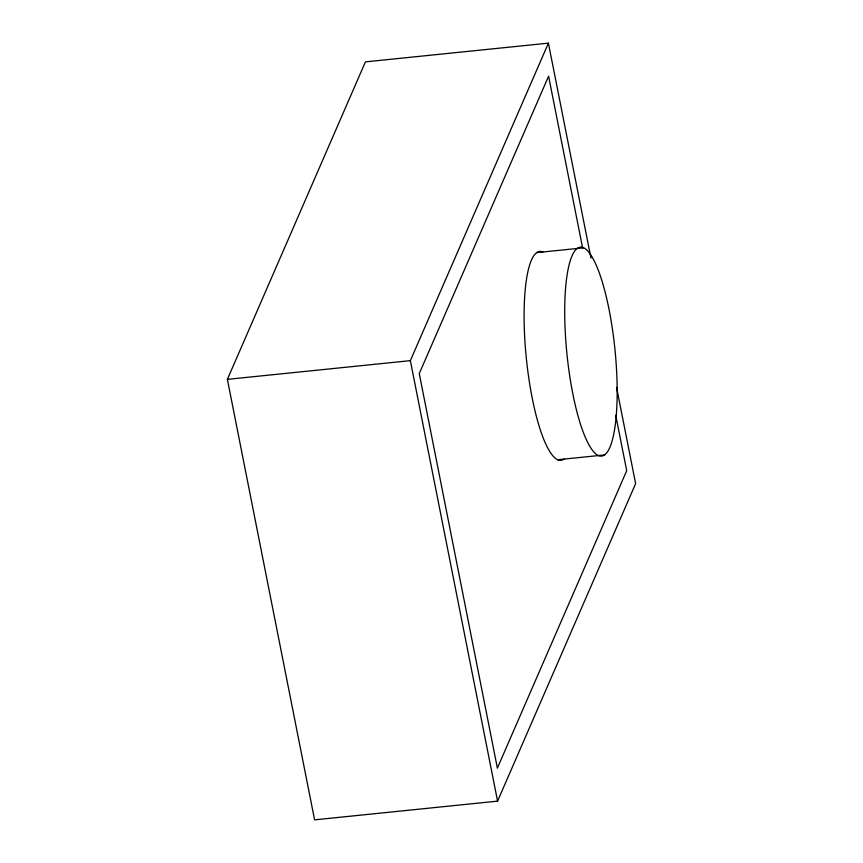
<?xml version="1.0" encoding="UTF-8"?>
<svg xmlns="http://www.w3.org/2000/svg" width="863" height="863" viewBox="0 0 863 863"><rect width="100%" height="100%" fill="white"/><g stroke="black" fill="none" stroke-linecap="round" stroke-linejoin="round"><path stroke-width="1.29" d="M616.56 387.368L635.621 483.636L497.573 801.134L314.596 819.85L227.379 379.364L365.427 61.866L548.404 43.15L590.972 258.123M497.573 801.134L410.357 360.648L548.404 43.15M536.624 252.611L583.55 247.843M227.379 379.364L410.357 360.648M557.746 459.72L604.672 454.952M582.557 247.692L548.598 76.16L419.267 373.603L497.379 768.124L626.711 470.68L615.74 415.265M564.014 459.105A104.995 24.11 84.2 0 1 526.322 358.199A104.995 24.11 84.2 0 1 542.881 251.996M565.448 289.968A104.995 24.11 84.2 0 0 598.415 455.556A104.995 24.11 84.2 0 0 609.073 309.569A104.995 24.11 84.2 0 0 565.448 289.968"/></g></svg>
